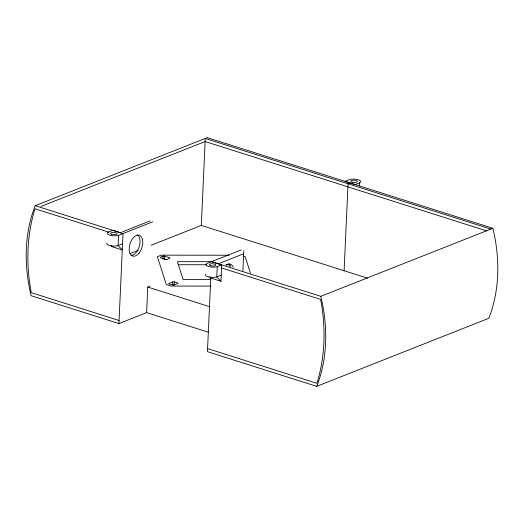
<?xml version="1.0" encoding="UTF-8"?>
<svg xmlns="http://www.w3.org/2000/svg" width="524" height="524" viewBox="0 0 524 524"><rect width="100%" height="100%" fill="white"/><g stroke="black" fill="none" stroke-linecap="round" stroke-linejoin="round"><path stroke-width="0.79" d="M152.739 221.809L118.575 235.322L118.11 245.546L122.275 249.928L112.051 246.68L111.009 245.586M118.935 323.577L123.022 233.56L35.219 205.696L32.822 212.286A136.469 101.27 68.4 0 0 31.132 295.706L118.935 323.577L146.615 312.632L208.722 332.347M146.615 312.632L147.775 287.06L149.818 286.255M162.964 259.216L163.108 256.151L164.641 256.151L169.75 257.775L169.927 258.312L167.202 259.393L165.669 259.387L160.554 257.762L160.383 257.225L163.108 256.151M164.641 256.151L164.497 259.216L165.957 259.681M172.822 281.846L172.684 284.918L174.217 284.918L174.354 281.853L172.822 281.846L168.741 283.464L168.911 284.001L173.857 285.089L177.937 283.471L177.767 282.934L174.354 281.853M151.141 245.239L201.314 225.405L205.264 138.454L490.824 229.099M210.799 277.753L207.445 351.67L316.699 386.352L488.781 318.304A136.469 101.27 68.4 0 0 494.604 236.2L492.868 228.294L207.301 137.648L35.219 205.696M221.691 264.882L217.25 266.637L216.785 276.868L220.945 281.25L221.691 264.882L211.532 261.659L320.786 296.335L492.868 228.294M242.894 270.888L243.811 250.714M344.098 270.725L348.041 183.78L350.084 182.968M359.484 185.981L359.621 182.83A6.55 2.273 2.6 0 0 357.787 179.608A6.55 2.273 2.6 0 0 348.715 179.883L345.021 181.363L355.18 184.586L359.621 182.83M40.924 206.449L205.12 141.526L486.783 230.927M122.341 231.89L150.021 220.945M122.557 243.791L118.11 245.546A6.55 2.273 2.6 0 1 110.237 245.658A6.55 2.273 2.6 0 1 107.02 242.998M129.854 253.655L138.218 250.354M241.25 249.902L207.779 263.12A6.55 2.273 2.6 0 0 207.995 266.343A6.55 2.273 2.6 0 0 217.25 266.637M219.733 263.251L243.667 253.786M221.226 275.113L216.785 276.868A6.55 2.273 2.6 0 1 208.912 276.98A6.55 2.273 2.6 0 1 205.69 274.314M228.968 255.227L161.261 255.162L157.41 256.681L166.278 284.539L171.106 286.071L211.074 286.111M212.999 261.699L177.413 261.659L183.131 279.6L210.622 279.626M178.088 264.731L206.391 264.758M225.798 264.777L228.222 264.777M123.022 233.56L112.857 230.337L109.11 231.798A6.55 2.273 2.6 0 0 109.326 235.027A6.55 2.273 2.6 0 0 118.575 235.322M201.314 225.405L367.501 278.152M243.143 256.112L245.212 256.767L250.387 273.017M108.894 232.191L35.082 208.762A156.211 115.922 68.4 0 0 31.27 292.641L119.072 320.511M221.462 267.921L320.642 299.407A156.211 115.922 68.4 0 1 316.837 383.28L207.583 348.604M220.945 281.25L210.72 278.002L209.679 276.908M147.775 287.06L209.888 306.776M229.106 264.05L229.853 266.389M320.786 296.335L322.522 304.241A136.469 101.27 68.4 0 1 316.699 386.352M137.53 234.876A10.919 6.262 -72.4 0 1 139.22 246.686A10.919 6.262 -72.4 0 1 131.039 255.378M226.309 264.967A10.919 6.262 -72.4 0 1 233.16 267.129M228.759 263.834A10.919 6.262 -72.4 0 1 230.606 266.316M111.802 234.366A3.275 1.133 2.6 0 0 117.075 233.861A3.275 1.133 2.6 0 0 112.647 232.453A3.275 1.133 2.6 0 0 111.802 234.366M210.471 265.688A3.275 1.133 2.6 0 0 215.75 265.177A3.275 1.133 2.6 0 0 211.316 263.775A3.275 1.133 2.6 0 0 210.471 265.688M352.128 182.162A3.275 1.133 2.6 0 0 357.407 181.658A3.275 1.133 2.6 0 0 352.973 180.249A3.275 1.133 2.6 0 0 352.128 182.162M138.971 253.177A10.919 6.262 -72.4 0 0 139.77 235.459A10.919 6.262 -72.4 0 0 129.166 248.356A10.919 6.262 -72.4 0 0 138.971 253.177"/></g></svg>
